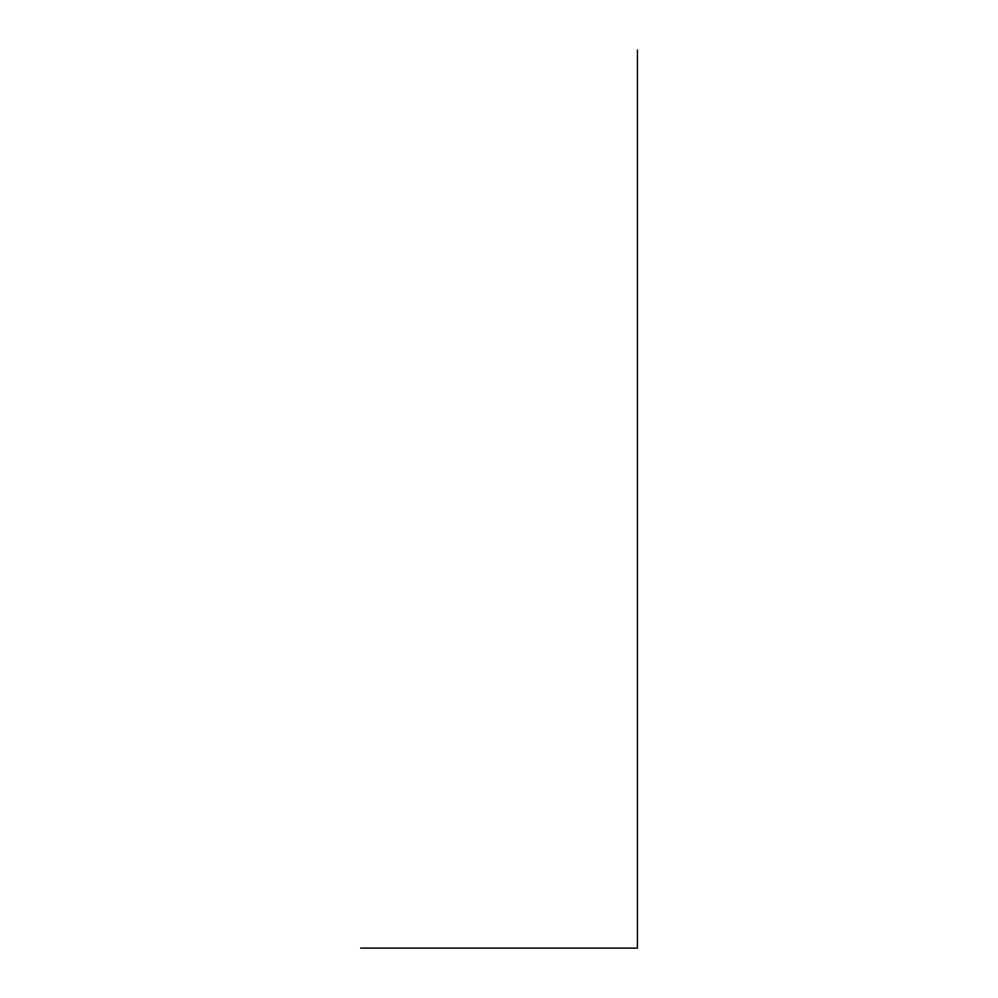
<?xml version="1.0" encoding="UTF-8"?>
<svg xmlns="http://www.w3.org/2000/svg" width="998" height="998" viewBox="0 0 998 998"><rect width="100%" height="100%" fill="white"/><g stroke="black" fill="none" stroke-linecap="round" stroke-linejoin="round"><path stroke-width="1.5" d="M360.565 948.1L637.435 948.1L637.435 49.9"/></g></svg>
